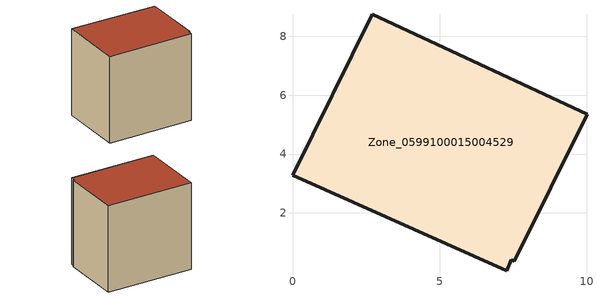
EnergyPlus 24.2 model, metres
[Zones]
Zone_0599100015004529
 floor ground (C_G): 2.71,8.75 10,5.36 7.53,0.36 7.43,0.4 7.27,0.03 0,3.28 z0.93
 wall outside (C_F): 10,5.36 2.71,8.75 0,3.28 7.27,0.03 7.43,0.4 7.53,0.36 10,5.36 z0.93:8.76
 roof outside (C_R): 2.71,8.75 0,3.28 7.27,0.03 7.43,0.4 7.53,0.36 10,5.36 z8.76
[BUILDING]
Pand.0599100015004529: North Axis=0; Terrain=City; Loads Convergence Tolerance Value=0.04; Temperature Convergence Tolerance Value=0.4; Solar Distribution=FullExterior; Maximum Number of Warmup Days=25; Minimum Number of Warmup Days=1
[Site:Location]
Rotterdam.The.Hague.AP_ZH_NLD Design_Conditions: Latitude=51.96; Longitude=4.45; Time Zone=1; Elevation=-4.5
[SITE:GROUNDTEMPERATURE:BUILDINGSURFACE]
18, 18, 18, 18, 18, 18, 18, 18, 18, 18, 18, 18
[MATERIAL] Thermal Absorptance=0.9; Solar Absorptance=0.7; Visible Absorptance=0.7
Name | Roughness | Thickness | Conductivity | Density | Specific Heat
G.TI.1975-1991 | MediumSmooth | 0.15 | 0.288461 | 540 | 1210
F.TI.1975-1991 | Rough | 0.3 | 0.230769 | 1920 | 840
R.TI.1975-1991 | MediumRough | 0.2 | 0.153846 | 1500 | 1000
[CONSTRUCTION]
C_G: G.TI.1975-1991
C_F: F.TI.1975-1991
C_R: R.TI.1975-1991
[ZONE]
Zone_0599100015004529: Type=1; Multiplier=1; Ceiling Height=Autocalculate; Volume=Autocalculate; Floor Area=autocalculate; Part of Total Floor Area=Yes
[ZONEINFILTRATION:DESIGNFLOWRATE]
Infil_Zone_0599100015004529: Zone or ZoneList or Space or SpaceList=Zone_0599100015004529; Schedule=AlwaysOn; Design Flow Rate Calculation Method=Flow/Area; Flow Rate per Floor Area=0.003; Constant Term Coefficient=1; Temperature Term Coefficient=0; Velocity Term Coefficient=0; Velocity Squared Term Coefficient=0
[HVACTEMPLATE:ZONE:IDEALLOADSAIRSYSTEM]
Zone_0599100015004529: Maximum Heating Supply Air Temperature=50; Minimum Cooling Supply Air Temperature=13; Maximum Heating Supply Air Humidity Ratio=0.0156; Minimum Cooling Supply Air Humidity Ratio=0.0077; Heating Limit=NoLimit; Cooling Limit=NoLimit; Dehumidification Control Type=ConstantSensibleHeatRatio; Cooling Sensible Heat Ratio=0.7; Dehumidification Setpoint=60; Humidification Control Type=None; Humidification Setpoint=30; Outdoor Air Method=None; Outdoor Air Flow Rate per Person=0.00944; Outdoor Air Flow Rate per Zone Floor Area=0; Outdoor Air Flow Rate per Zone=0; Demand Controlled Ventilation Type=None; Outdoor Air Economizer Type=NoEconomizer; Heat Recovery Type=None; Sensible Heat Recovery Effectiveness=0.7; Latent Heat Recovery Effectiveness=0.65
[ZONECONTROL:THERMOSTAT]
ThermostatControl_Zone_0599100015004529: Zone or ZoneList=Zone_0599100015004529; Control Type Schedule=DualSetpointControlType; Control 1=Thermostat_Zone_0599100015004529; Temperature Difference Between Cutout And Setpoint=0
[THERMOSTATSETPOINT:DUALSETPOINT]
Thermostat_Zone_0599100015004529: Heating Setpoint Temperature Schedule=HeatingSetpoint_Zone_0599100015004529; Cooling Setpoint Temperature Schedule=CoolingSetpoint_Zone_0599100015004529
[SCHEDULE:COMPACT]
HeatingSetpoint_Zone_0599100015004529: Through: 12/31, For: AllDays, Until: 24:00, 21
CoolingSetpoint_Zone_0599100015004529: Through: 12/31, For: AllDays, Until: 24:00, 24
DualSetpointControlType: Through: 12/31, For: AllDays, Until: 24:00, 4
AlwaysOn: Through: 12/31, For: AllDays, Until: 24:00, 1
